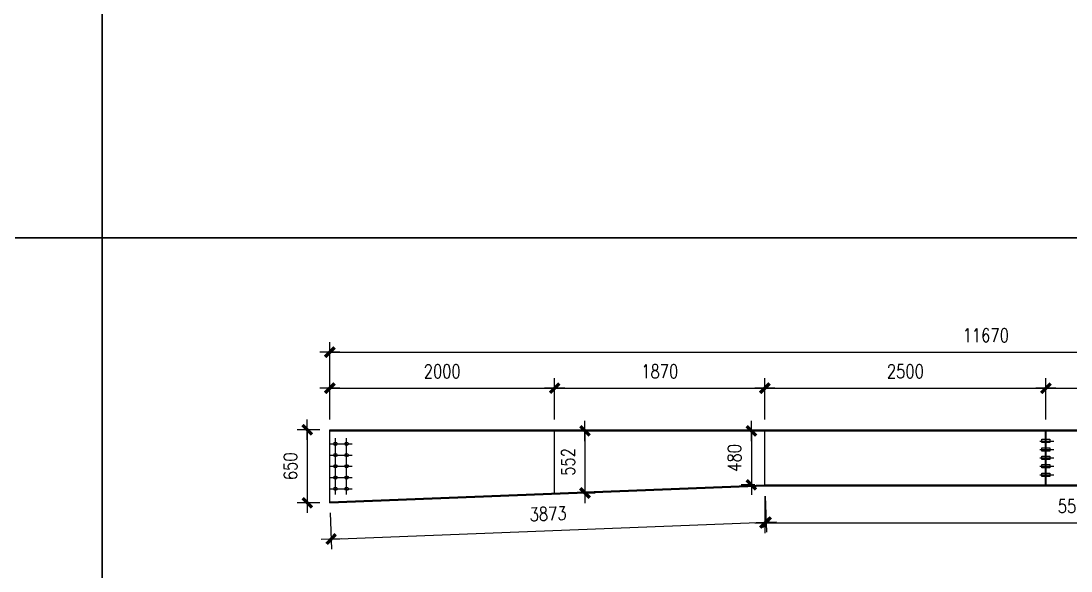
# Model space of a CAD drawing. Header units: millimetres. Extents: x 2287919 to 2522484, y -1845182 to -1736911.
# Drawn here: x 2486123 to 2495463, y -1828477 to -1823583 of the extents above; entities that cross this region are included whole.
import ezdxf

# ---------------------------------------------------------------- set-up
doc = ezdxf.new("R2010")
doc.units = ezdxf.units.MM
doc.header["$LTSCALE"] = 1000
doc.header["$PDMODE"] = 34
doc.styles.add('DIM_FONT', font='simplex.shx', dxfattribs={"width": 0.8, "bigfont": 'hztxt.shx'})
doc.dimstyles.new('WGH(1)', dxfattribs={"dimscale": 1.2, "dimtxt": 100, "dimasz": 0.5, "dimexe": 75, "dimexo": 75, "dimgap": 75, "dimtad": 1, "dimdec": 0, "dimzin": 0, "dimdsep": 46, "dimtxsty": 'DIM_FONT', "dimblk1": '_DIMX', "dimblk2": '_DIMX', "dimsah": 1, "dimcen": 0.09, "dimclrd": 3, "dimclre": 3, "dimclrt": 7, "dimadec": 0, "dimazin": 0, "dimtfac": 1, "dimtdec": 0, "dimtix": 1, "dimtmove": 2, "dimatfit": 3, "dimldrblk": '_DIMX', "dimfxl": 1, "dimtolj": 1, "dimtzin": 0, "dimarcsym": 0})

# ---------------------------------------------------------------- blocks, each defined once
blk = doc.blocks.new('_DIMX')
blk.add_line((-150, 0), (150, 0))
at = {"const_width": 50}
blk.add_lwpolyline([(-70, -70), (70, 70)], dxfattribs=at)
blk = doc.blocks.new('*D1348')
at = {"color": 3, "lineweight": -2}
for p, q in [((2488870, -1827130), (2488870, -1826760)), ((2490870, -1827130), (2490870, -1826760)), ((2488870.6, -1826850), (2490869.4, -1826850))]:
    blk.add_line(p, q, dxfattribs=at)
at = {"layer": 'Defpoints', "color": 0}
for p in [(2490870, -1826850), (2488870, -1827220), (2490870, -1827220)]:
    blk.add_point(p, dxfattribs=at)
at = {"color": 3, "lineweight": -2, "xscale": 0.6, "yscale": 0.6, "zscale": 0.6, "rotation": 180}
blk.add_blockref('_DIMX', (2488870, -1826850), dxfattribs=at)
at = {"color": 3, "lineweight": -2, "xscale": 0.6, "yscale": 0.6, "zscale": 0.6}
blk.add_blockref('_DIMX', (2490870, -1826850), dxfattribs=at)
at = {"color": 7, "insert": (2489870, -1826700), "char_height": 120, "attachment_point": 5, "style": 'DIM_FONT'}
blk.add_mtext('\\A1;2000', dxfattribs=at)
blk = doc.blocks.new('*D1349')
at = {"color": 3, "lineweight": -2}
for p, q in [((2490870, -1827130), (2490870, -1826760)), ((2492740, -1827130), (2492740, -1826760)), ((2490870.6, -1826850), (2492739.4, -1826850))]:
    blk.add_line(p, q, dxfattribs=at)
at = {"layer": 'Defpoints', "color": 0}
for p in [(2492740, -1826850), (2490870, -1827220), (2492740, -1827220)]:
    blk.add_point(p, dxfattribs=at)
at = {"color": 3, "lineweight": -2, "xscale": 0.6, "yscale": 0.6, "zscale": 0.6, "rotation": 180}
blk.add_blockref('_DIMX', (2490870, -1826850), dxfattribs=at)
at = {"color": 3, "lineweight": -2, "xscale": 0.6, "yscale": 0.6, "zscale": 0.6}
blk.add_blockref('_DIMX', (2492740, -1826850), dxfattribs=at)
at = {"color": 7, "insert": (2491805, -1826700), "char_height": 120, "attachment_point": 5, "style": 'DIM_FONT'}
blk.add_mtext('\\A1;1870', dxfattribs=at)
blk = doc.blocks.new('*D1350')
at = {"color": 3, "lineweight": -2}
for p, q in [((2492740, -1827130), (2492740, -1826760)), ((2495240, -1827130), (2495240, -1826760)), ((2492740.6, -1826850), (2495239.4, -1826850))]:
    blk.add_line(p, q, dxfattribs=at)
at = {"layer": 'Defpoints', "color": 0}
for p in [(2495240, -1826850), (2492740, -1827220), (2495240, -1827220)]:
    blk.add_point(p, dxfattribs=at)
at = {"color": 3, "lineweight": -2, "xscale": 0.6, "yscale": 0.6, "zscale": 0.6, "rotation": 180}
blk.add_blockref('_DIMX', (2492740, -1826850), dxfattribs=at)
at = {"color": 3, "lineweight": -2, "xscale": 0.6, "yscale": 0.6, "zscale": 0.6}
blk.add_blockref('_DIMX', (2495240, -1826850), dxfattribs=at)
at = {"color": 7, "insert": (2493990, -1826700), "char_height": 120, "attachment_point": 5, "style": 'DIM_FONT'}
blk.add_mtext('\\A1;2500', dxfattribs=at)
blk = doc.blocks.new('*D1351')
at = {"color": 3, "lineweight": -2}
for p, q in [((2495240, -1827130), (2495240, -1826760)), ((2498390, -1827140), (2498390, -1826760)), ((2495240.6, -1826850), (2498389.4, -1826850))]:
    blk.add_line(p, q, dxfattribs=at)
at = {"layer": 'Defpoints', "color": 0}
for p in [(2498390, -1826850), (2495240, -1827220), (2498390, -1827230)]:
    blk.add_point(p, dxfattribs=at)
at = {"color": 3, "lineweight": -2, "xscale": 0.6, "yscale": 0.6, "zscale": 0.6, "rotation": 180}
blk.add_blockref('_DIMX', (2495240, -1826850), dxfattribs=at)
at = {"color": 3, "lineweight": -2, "xscale": 0.6, "yscale": 0.6, "zscale": 0.6}
blk.add_blockref('_DIMX', (2498390, -1826850), dxfattribs=at)
at = {"color": 7, "insert": (2496815, -1826700), "char_height": 120, "attachment_point": 5, "style": 'DIM_FONT'}
blk.add_mtext('\\A1;3150', dxfattribs=at)
blk = doc.blocks.new('*D1354')
at = {"color": 3, "lineweight": -2}
for p, q in [((2488870, -1827130), (2488870, -1826440)), ((2500540, -1827130), (2500540, -1826440)), ((2488870.6, -1826530), (2500539.4, -1826530))]:
    blk.add_line(p, q, dxfattribs=at)
at = {"layer": 'Defpoints', "color": 0}
for p in [(2500540, -1826530), (2488870, -1827220), (2500540, -1827220)]:
    blk.add_point(p, dxfattribs=at)
at = {"color": 3, "lineweight": -2, "xscale": 0.6, "yscale": 0.6, "zscale": 0.6, "rotation": 180}
blk.add_blockref('_DIMX', (2488870, -1826530), dxfattribs=at)
at = {"color": 3, "lineweight": -2, "xscale": 0.6, "yscale": 0.6, "zscale": 0.6}
blk.add_blockref('_DIMX', (2500540, -1826530), dxfattribs=at)
at = {"color": 7, "insert": (2494705, -1826380), "char_height": 120, "attachment_point": 5, "style": 'DIM_FONT'}
blk.add_mtext('\\A1;11670', dxfattribs=at)
blk = doc.blocks.new('*D1355')
at = {"color": 3, "lineweight": -2}
for p, q in [((2488780, -1827220), (2488580, -1827220)), ((2488670, -1827220.6), (2488670, -1827869.4)), ((2488780, -1827870), (2488580, -1827870))]:
    blk.add_line(p, q, dxfattribs=at)
at = {"layer": 'Defpoints', "color": 0}
for p in [(2488870, -1827220), (2488670, -1827870), (2488870, -1827870)]:
    blk.add_point(p, dxfattribs=at)
at = {"color": 3, "lineweight": -2, "xscale": 0.6, "yscale": 0.6, "zscale": 0.6}
for p, rotation in [((2488670, -1827220), 90), ((2488670, -1827870), 270)]:
    blk.add_blockref('_DIMX', p, dxfattribs=dict(at, rotation=rotation))
at = {"color": 7, "insert": (2488520, -1827545), "char_height": 120, "attachment_point": 5, "rotation": 90, "style": 'DIM_FONT'}
blk.add_mtext('\\A1;650', dxfattribs=at)
blk = doc.blocks.new('*D1357')
at = {"color": 3, "lineweight": -2}
for p, q in [((2492743.5, -1827809.9), (2492756, -1828132.5)), ((2488873.5, -1827959.9), (2488886, -1828282.5)), ((2488883.1, -1828192.5), (2492751.9, -1828042.6))]:
    blk.add_line(p, q, dxfattribs=at)
at = {"layer": 'Defpoints', "color": 0}
for p in [(2492740, -1827720), (2488870, -1827870), (2492752.5, -1828042.5)]:
    blk.add_point(p, dxfattribs=at)
at = {"color": 3, "lineweight": -2, "xscale": 0.6, "yscale": 0.6, "zscale": 0.6}
for p, rotation in [((2492752.5, -1828042.5), 2.219655553197895), ((2488882.5, -1828192.5), 182.2196555531979)]:
    blk.add_blockref('_DIMX', p, dxfattribs=dict(at, rotation=rotation))
at = {"color": 7, "insert": (2490811.7, -1827967.7), "char_height": 120, "attachment_point": 5, "rotation": 2.21966, "style": 'DIM_FONT'}
blk.add_mtext('\\A1;3873', dxfattribs=at)
blk = doc.blocks.new('*D1358')
at = {"color": 3, "lineweight": -2}
for p, q in [((2492740, -1827810), (2492740, -1828140)), ((2498280, -1827810), (2498280, -1828140)), ((2498279.4, -1828050), (2492740.6, -1828050))]:
    blk.add_line(p, q, dxfattribs=at)
at = {"layer": 'Defpoints', "color": 0}
for p in [(2492740, -1827720), (2498280, -1827720), (2492740, -1828050)]:
    blk.add_point(p, dxfattribs=at)
at = {"color": 3, "lineweight": -2, "xscale": 0.6, "yscale": 0.6, "zscale": 0.6}
for p, rotation in [((2492740, -1828050), 180.0000000000048), ((2498280, -1828050), 4.796163466380675e-12)]:
    blk.add_blockref('_DIMX', p, dxfattribs=dict(at, rotation=rotation))
at = {"color": 7, "insert": (2495510, -1827900), "char_height": 120, "attachment_point": 5, "style": 'DIM_FONT'}
blk.add_mtext('\\A1;5540', dxfattribs=at)
blk = doc.blocks.new('*D1361')
at = {"color": 3, "lineweight": -2}
for p, q in [((2490960, -1827230), (2491230, -1827230)), ((2491140, -1827230.6), (2491140, -1827781.9)), ((2490960, -1827782.5), (2491230, -1827782.5))]:
    blk.add_line(p, q, dxfattribs=at)
at = {"layer": 'Defpoints', "color": 0}
for p in [(2490870, -1827230), (2490870, -1827782.5), (2491140, -1827782.5)]:
    blk.add_point(p, dxfattribs=at)
at = {"color": 3, "lineweight": -2, "xscale": 0.6, "yscale": 0.6, "zscale": 0.6}
for p, rotation in [((2491140, -1827230), 90), ((2491140, -1827782.5), 270)]:
    blk.add_blockref('_DIMX', p, dxfattribs=dict(at, rotation=rotation))
at = {"color": 7, "insert": (2490990, -1827506.2), "char_height": 120, "attachment_point": 5, "rotation": 90, "style": 'DIM_FONT'}
blk.add_mtext('\\A1;552', dxfattribs=at)
blk = doc.blocks.new('*D1362')
at = {"color": 3, "lineweight": -2}
for p, q in [((2492650, -1827230), (2492530, -1827230)), ((2492620, -1827230.6), (2492620, -1827709.4)), ((2492650, -1827710), (2492530, -1827710))]:
    blk.add_line(p, q, dxfattribs=at)
at = {"layer": 'Defpoints', "color": 0}
for p in [(2492740, -1827230), (2492620, -1827710), (2492740, -1827710)]:
    blk.add_point(p, dxfattribs=at)
at = {"color": 3, "lineweight": -2, "xscale": 0.6, "yscale": 0.6, "zscale": 0.6}
for p, rotation in [((2492620, -1827230), 90), ((2492620, -1827710), 270)]:
    blk.add_blockref('_DIMX', p, dxfattribs=dict(at, rotation=rotation))
at = {"color": 7, "insert": (2492470, -1827470), "char_height": 120, "attachment_point": 5, "rotation": 90, "style": 'DIM_FONT'}
blk.add_mtext('\\A1;480', dxfattribs=at)

msp = doc.modelspace()

# ---------------------------------------------------------------- linework, layer by layer
for p, q in [((2488870, -1827870), (2488870, -1827220)), ((2488870, -1827220), (2500540, -1827220)), ((2488870, -1827230), (2500540, -1827230)), ((2490870, -1827792.5), (2490870, -1827220)), ((2492740, -1827720), (2492740, -1827220)), ((2495236, -1827220), (2495244, -1827220)), ((2488870, -1827345), (2489070, -1827345)), ((2488920, -1827795), (2488920, -1827295)), ((2489020, -1827795), (2489020, -1827295)), ((2495186.5, -1827320), (2495310.1, -1827320)), ((2488870, -1827445), (2489070, -1827445)), ((2495186.5, -1827395), (2495310.1, -1827395)), ((2495232.1, -1827395), (2495247.9, -1827395)), ((2495186.5, -1827470), (2495310.1, -1827470)), ((2495232.1, -1827470), (2495247.9, -1827470)), ((2488870, -1827545), (2489070, -1827545)), ((2495186.5, -1827545), (2495310.1, -1827545)), ((2495186.5, -1827620), (2495310.1, -1827620)), ((2495232.1, -1827545), (2495247.9, -1827545)), ((2495232.1, -1827620), (2495247.9, -1827620)), ((2488870, -1827645), (2489070, -1827645)), ((2488870, -1827860), (2492739.5, -1827710)), ((2488870, -1827870), (2492740, -1827720)), ((2492740, -1827710), (2500540, -1827710)), ((2492740, -1827720), (2498280, -1827720)), ((2488870, -1827745), (2489070, -1827745))]:
    msp.add_line(p, q)
at = {"color": 2}
for p, q in [((2495236, -1827720), (2495236, -1827220)), ((2495240, -1827720), (2495240, -1827220)), ((2495244, -1827720), (2495244, -1827220))]:
    msp.add_line(p, q, dxfattribs=at)
for points in [[(2469023.9, -1812912), (2486843.9, -1812912), (2486843.9, -1825512), (2469023.9, -1825512)], [(2486843.9, -1812912), (2504663.9, -1812912), (2504663.9, -1825512), (2486843.9, -1825512)], [(2469023.9, -1825512), (2486843.9, -1825512), (2486843.9, -1838112), (2469023.9, -1838112)], [(2486843.9, -1825512), (2504663.9, -1825512), (2504663.9, -1838112), (2486843.9, -1838112)], [(2495205.1, -1827304.8), (2495275.1, -1827304.8), (2495275.1, -1827334.5), (2495205.1, -1827334.5)], [(2495205.1, -1827379.8), (2495275.1, -1827379.8), (2495275.1, -1827409.5), (2495205.1, -1827409.5)], [(2495205.1, -1827454.8), (2495275.1, -1827454.8), (2495275.1, -1827484.5), (2495205.1, -1827484.5)], [(2495205.1, -1827529.8), (2495275.1, -1827529.8), (2495275.1, -1827559.5), (2495205.1, -1827559.5)], [(2495205.1, -1827604.8), (2495275.1, -1827604.8), (2495275.1, -1827634.5), (2495205.1, -1827634.5)]]:
    msp.add_lwpolyline(points, close=True)
for centre in [(2488920, -1827345), (2489020, -1827345), (2488920, -1827445), (2489020, -1827445), (2488920, -1827545), (2489020, -1827545), (2488920, -1827645), (2489020, -1827645), (2488920, -1827745), (2489020, -1827745)]:
    msp.add_circle(centre, 15)

# ---------------------------------------------------------------- dimensions: what is measured, and where the dimension line sits
for p1, p2, distance, picture, middle in [((2488870, -1827220), (2500540, -1827220), 690, '*D1354', (2494705, -1826380)), ((2488870, -1827220), (2488870, -1827870), -200, '*D1355', (2488520, -1827545)), ((2488870, -1827870), (2492740, -1827720), -322.8, '*D1357', (2490811.7, -1827967.7)), ((2498280, -1827720), (2492740, -1827720), 330, '*D1358', (2495510, -1827900))]:
    dim = msp.add_aligned_dim(p1=p1, p2=p2, distance=distance, dimstyle='WGH(1)')
    dim.commit()
    dim.dimension.update_dxf_attribs({"geometry": picture, "text_midpoint": middle})
for base, p1, p2, picture, middle in [((2490870, -1826850), (2488870, -1827220), (2490870, -1827220), '*D1348', (2489870, -1826700)), ((2492740, -1826850), (2490870, -1827220), (2492740, -1827220), '*D1349', (2491805, -1826700)), ((2495240, -1826850), (2492740, -1827220), (2495240, -1827220), '*D1350', (2493990, -1826700)), ((2498390, -1826850), (2495240, -1827220), (2498390, -1827230), '*D1351', (2496815, -1826700))]:
    dim = msp.add_linear_dim(base=base, p1=p1, p2=p2, dimstyle='WGH(1)')
    dim.commit()
    dim.dimension.update_dxf_attribs({"geometry": picture, "text_midpoint": middle})
for base, p1, p2, picture, middle in [((2491140, -1827782.4704), (2490870, -1827230), (2490870, -1827782.4704), '*D1361', (2490990, -1827506.2352)), ((2492620, -1827710), (2492740, -1827230), (2492740, -1827710), '*D1362', (2492470, -1827470))]:
    dim = msp.add_linear_dim(base=base, p1=p1, p2=p2, angle=90, dimstyle='WGH(1)')
    dim.commit()
    dim.dimension.update_dxf_attribs({"geometry": picture, "text_midpoint": middle})

doc.saveas('drawing.dxf')
